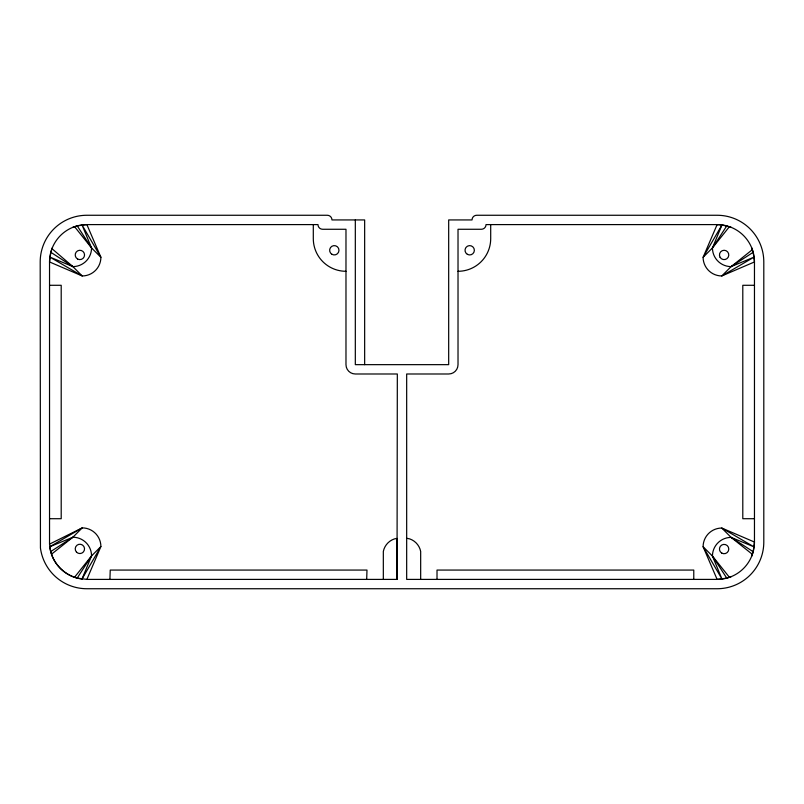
<?xml version="1.0" encoding="UTF-8"?>
<svg xmlns="http://www.w3.org/2000/svg" width="804" height="804" viewBox="0 0 804 804"><rect width="100%" height="100%" fill="white"/><g stroke="black" fill="none" stroke-linecap="round" stroke-linejoin="round"><path stroke-width="1.21" d="M52.381 247.652L50.813 252.285L49.536 261.953L49.536 544.117L50.672 551.594L52.24 556.237A37.436 37.436 0 0 0 72.511 576.518L77.184 578.106L86.882 579.403L397.025 579.403L397.065 538.409L394.442 538.901A16.713 16.713 0 0 0 383.327 551.393L383.327 579.403M397.025 579.403L397.327 373.991L355.318 373.991A9.336 9.336 0 0 1 345.981 364.654L345.981 229.271L322.635 229.271A4.673 4.673 0 0 1 317.972 224.597L86.882 224.597L77.214 225.874L72.591 227.442M109.917 579.403L110.228 570.066L366.986 570.066L366.684 579.403M751.619 556.348L753.187 551.715L754.464 542.047L754.464 261.953L753.187 252.285L751.619 247.652M51.546 554.167L72.883 537.223L82.219 527.886L49.717 546.78A37.497 37.497 0 0 0 81.988 579.061L91.555 555.896L100.892 546.559A18.673 18.673 0 0 0 82.219 527.886L49.536 544.117M731.409 576.558L726.786 578.126L717.118 579.403L406.673 579.403L406.673 373.991L448.682 373.991A9.336 9.336 0 0 0 458.019 364.654L458.019 229.271L481.365 229.271A4.673 4.673 0 0 0 486.028 224.597L717.118 224.597A37.346 37.346 0 0 1 754.464 261.953L721.781 275.953A18.673 18.673 0 0 1 703.108 257.28L712.444 247.944L721.992 224.919L731.409 227.442M86.882 579.403L100.892 546.559L81.988 579.061M77.184 578.106L91.555 555.896A18.673 18.673 0 0 0 72.883 537.223L49.717 546.78M752.313 249.712L731.117 266.616L721.781 275.953L754.142 257.069L731.117 266.616A18.673 18.673 0 0 1 712.444 247.944L726.786 225.874M74.571 577.212L91.555 555.896M712.444 247.944L729.359 226.748M731.117 266.616L753.187 252.285M50.672 551.594L72.883 537.223M49.536 285.289L61.204 285.289L61.204 518.711L49.536 518.711M754.464 285.289L742.795 285.289L742.795 518.711L754.464 518.711M406.673 538.288L409.628 538.871A16.693 16.693 0 0 1 420.673 551.393L420.673 579.403M729.359 577.252L712.444 556.056L703.108 546.72L721.992 579.081L712.444 556.056A18.673 18.673 0 0 1 731.117 537.384L754.142 546.931L721.781 528.047A18.673 18.673 0 0 0 703.108 546.72L717.118 579.403A37.346 37.346 0 0 0 754.464 542.047L721.781 528.047L731.117 537.384L752.313 554.288M74.641 226.748L91.555 247.944L100.892 257.28L82.008 224.919L91.555 247.944A18.673 18.673 0 0 1 72.883 266.616L49.858 257.069L82.219 275.953A18.673 18.673 0 0 0 100.892 257.28L86.882 224.597A37.346 37.346 0 0 0 49.536 261.953L82.219 275.953L72.883 266.616L52.019 248.727M731.117 537.384L753.187 551.715M50.813 252.285L72.883 266.616M712.444 556.056L726.786 578.126M77.214 225.874L91.555 247.944M693.772 579.403L693.772 570.066L437.014 570.066L437.014 579.403M490.701 224.597L490.701 238.607A32.683 32.683 0 0 1 458.019 271.29M364.654 364.654L364.654 219.934L331.972 219.934A4.673 4.673 0 0 0 327.308 215.261L86.882 215.261A46.682 46.682 0 0 0 40.2 261.953L40.441 548.006A46.843 46.843 0 0 0 86.882 588.739L717.118 588.739A46.682 46.682 0 0 0 763.8 542.047L763.8 261.953A46.682 46.682 0 0 0 717.118 215.261L476.692 215.261A4.673 4.673 0 0 0 472.028 219.934L448.682 219.934L448.682 364.654L355.318 364.654L355.318 219.934M313.299 224.597L313.299 238.607A32.683 32.683 0 0 0 345.981 271.29M717.118 224.597L703.108 257.28L721.992 224.919L717.118 224.597M721.781 553.102A4.673 4.673 0 0 0 728.786 549.052A4.673 4.673 0 0 0 721.781 545.011A4.673 4.673 0 0 0 721.781 553.102M720.072 257.28A4.673 4.673 0 0 0 728.163 257.28A4.673 4.673 0 0 0 724.123 250.275A4.673 4.673 0 0 0 720.072 257.28M77.546 258.988A4.673 4.673 0 0 0 84.551 254.948A4.673 4.673 0 0 0 77.546 250.898A4.673 4.673 0 0 0 77.546 258.988M467.355 254.325A4.673 4.673 0 0 0 474.36 250.275A4.673 4.673 0 0 0 467.355 246.235A4.673 4.673 0 0 0 467.355 254.325M331.972 254.325A4.673 4.673 0 0 0 338.976 250.275A4.673 4.673 0 0 0 331.972 246.235A4.673 4.673 0 0 0 331.972 254.325M76.48 552.097A4.673 4.673 0 0 0 84.35 550.227A4.673 4.673 0 0 0 78.812 544.348A4.673 4.673 0 0 0 76.48 552.097"/></g></svg>
